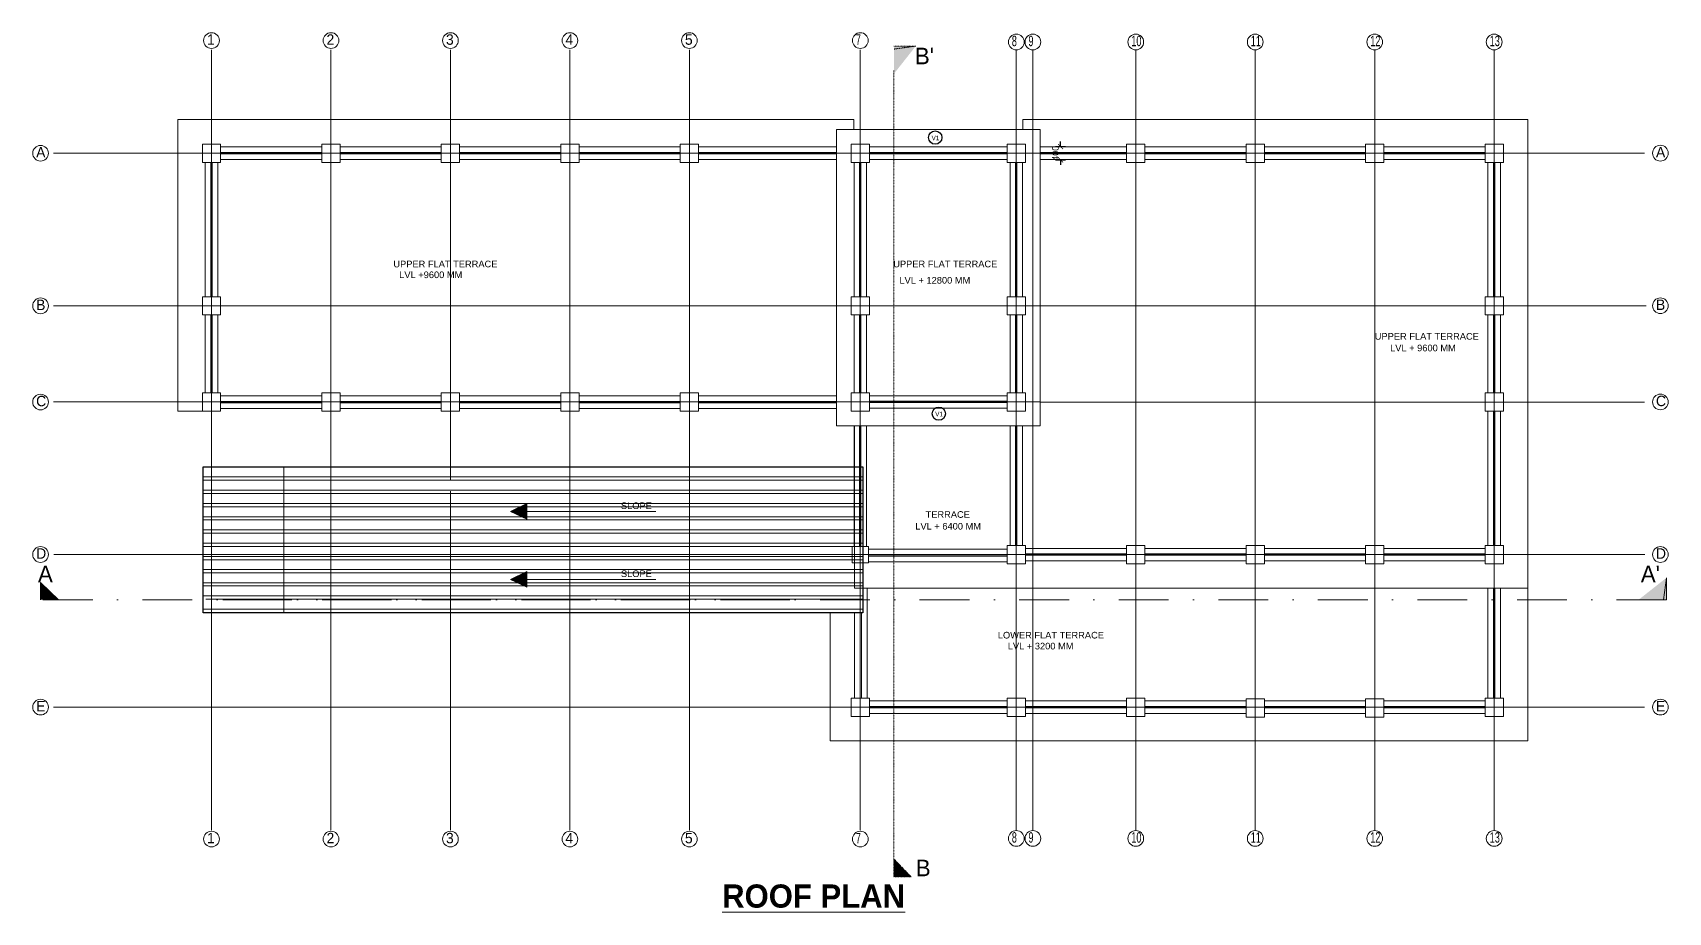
# Model space of a CAD drawing. Header units: inches. Extents: x -3071 to 2014935, y -37057 to 549694.
# Drawn here: x 1442912 to 1492195, y 186874 to 213391 of the extents above; entities that cross this region are included whole.
import ezdxf
from ezdxf.enums import TextEntityAlignment as Align

# ---------------------------------------------------------------- set-up
doc = ezdxf.new("R2010")
doc.units = ezdxf.units.IN
doc.header["$MEASUREMENT"] = 0
for name, pattern in [('ACAD_ISO08W100', [36, 24, -3, 6, -3]), ('DASHDOT', [1, 0.5, -0.25, 0, -0.25]), ('DASHDOT2', [12.7, 6.35, -3.175, 0, -3.175]), ('DASHED', [0.75, 0.5, -0.25])]:
    doc.linetypes.add(name, pattern=pattern)
for name, color, linetype, lineweight in [('001-Archi-Opening Tags', 14, 'Continuous', 25), ('A 0.13 DIM', 6, 'Continuous', 13), ('A 0.13 Text', 6, 'Continuous', 13), ('A 0.13parapet partition', 230, 'Continuous', 13), ('A 0.9 RAILING', 100, 'Continuous', 9), ('cen', 50, 'ACAD_ISO08W100', 5), ('DIM', 161, 'Continuous', 15), ('dotted line', 1, 'DASHED', 9), ('Grid Tag', 6, 'Continuous', 20), ('section', 6, 'DASHDOT2', 20), ('text', 7, 'Continuous', 25)]:
    doc.layers.add(name, color=color, linetype=linetype, lineweight=lineweight)
doc.styles.add('AERIAL', font='arial.ttf', dxfattribs={"height": 10})
doc.styles.add('Archi 100', font='GOTHIC.TTF', dxfattribs={"height": 200})
doc.styles.add('CG', font='GOTHIC.TTF', dxfattribs={"height": 40})
doc.styles.get("Standard").update_dxf_attribs({"font": 'GOTHIC.TTF'})
doc.dimstyles.new('Archi 100', dxfattribs={"dimtxt": 200, "dimasz": 150, "dimexe": 150, "dimexo": 300, "dimgap": 50, "dimtad": 1, "dimdec": 0, "dimrnd": 5, "dimzin": 0, "dimdsep": 46, "dimtxsty": 'Archi 100', "dimblk": 'ARCHTICK', "dimcen": 0.09, "dimdle": 150, "dimclrd": 256, "dimclre": 256, "dimclrt": 256, "dimadec": 0, "dimazin": 0, "dimtfac": 1, "dimtdec": 0, "dimtix": 1, "dimtofl": 0, "dimtmove": 0, "dimatfit": 3, "dimfxl": 150, "dimfxlon": 1, "dimtolj": 1, "dimtzin": 0, "dimlwd": -1, "dimlwe": -1, "dimarcsym": 0})

# ---------------------------------------------------------------- blocks, each defined once
blk = doc.blocks.new('window tag')
blk.add_circle((0, 0), 200)
at = {"style": 'Archi 100'}
blk.add_attdef('SYMBOL', text='', height=200, dxfattribs=at).set_placement((8, -10.5), align=Align.MIDDLE_CENTER)
at = {"style": 'Archi 100', "flags": 1}
for tag, p in [('WIDTH', (15, 174.5)), ('HEIGHT', (-4.5, -348.5))]:
    blk.add_attdef(tag, p, '', height=200, dxfattribs=at)
blk = doc.blocks.new('grid')
at = {"layer": 'Grid Tag', "linetype": 'Continuous', "ltscale": 30}
blk.add_circle((51, 48), 264, dxfattribs=at)
blk.add_attdef('GRID', (-143, -93), '', height=200)
blk = doc.blocks.new('_ArchTick')
at = {"color": 0, "linetype": 'ByBlock', "const_width": 0.15}
blk.add_lwpolyline([(-0.5, -0.5), (0.5, 0.5)], dxfattribs=at)
blk = doc.blocks.new('*D2097')
at = {"transparency": 16777216}
for p, q in [((1473735, 209956), (1474035, 209956)), ((1473885, 209956), (1473885, 210106)), ((1473735, 209556), (1474035, 209556)), ((1473885, 209556), (1473885, 209406))]:
    blk.add_line(p, q, dxfattribs=at)
at = {"layer": 'Defpoints', "color": 0, "transparency": 16777216}
for p in [(1472749, 209956), (1472749, 209556), (1473885, 209556)]:
    blk.add_point(p, dxfattribs=at)
at = {"transparency": 16777216, "xscale": 150, "yscale": 150, "zscale": 150}
for p, rotation in [((1473885, 209956), 270), ((1473885, 209556), 90)]:
    blk.add_blockref('_ArchTick', p, dxfattribs=dict(at, rotation=rotation))
at = {"transparency": 16777216, "insert": (1473730, 209756), "char_height": 200, "attachment_point": 5, "rotation": 90, "style": 'Archi 100'}
blk.add_mtext('\\A1;400', dxfattribs=at)

msp = doc.modelspace()

# ---------------------------------------------------------------- hatches: boundary and pattern name
at = {"layer": 'A 0.13 DIM', "linetype": 'Continuous'}
for points in [[(1443148.33, 196820.27), (1443148.33, 196297.92), (1443691.93, 196297.92)], [(1492137.82, 196957.02), (1491302.72, 196297.92), (1492137.82, 196297.92)]]:
    msp.add_hatch(color=256, dxfattribs=at).paths.add_polyline_path(points)
at = {"layer": 'dotted line', "linetype": 'Continuous', "ltscale": 1000}
for points in [[(1457804.72, 199100.99), (1457804.72, 199200.99), (1457599.01, 199100.99)], [(1457804.72, 199100.99), (1457599.01, 199100.99), (1457310.83, 198960.9), (1457639.79, 198800.99), (1457804.72, 198800.99), (1457804.72, 198960.9)], [(1457639.79, 198800.99), (1457804.72, 198720.81), (1457804.72, 198800.99)], [(1457804.72, 197151.51), (1457599.01, 197051.51), (1457804.72, 197051.51)], [(1457804.72, 197051.51), (1457599.01, 197051.51), (1457310.83, 196911.43), (1457639.79, 196751.51), (1457804.72, 196751.51), (1457804.72, 196911.43)], [(1457804.72, 196751.51), (1457639.79, 196751.51), (1457804.72, 196671.34)]]:
    msp.add_hatch(color=256, dxfattribs=at).paths.add_polyline_path(points)
at = {"layer": 'section'}
for points in [[(1469520.95, 212986.78), (1468861.85, 212151.69), (1468861.85, 212986.78)], [(1469384.2, 187940.05), (1468861.85, 187940.05), (1468861.85, 188483.65)]]:
    msp.add_hatch(color=256, dxfattribs=at).paths.add_polyline_path(points)

# ---------------------------------------------------------------- linework, layer by layer
msp.add_lwpolyline([(1448052.36, 200300.99), (1467924.6, 200300.99), (1467924.6, 195900.99), (1448052.36, 195900.99)], close=True)
at = {"layer": 'A 0.13 DIM', "linetype": 'Continuous'}
for p, q in [((1443148.33, 196297.92), (1443148.33, 196820.27)), ((1443148.33, 196820.27), (1443691.93, 196297.92)), ((1492137.82, 196957.02), (1492046.87, 196297.92)), ((1492137.82, 196297.92), (1492137.82, 196957.02))]:
    msp.add_line(p, q, dxfattribs=at)
at = {"layer": 'A 0.13 DIM', "linetype": 'DASHDOT', "ltscale": 3000}
for p, q in [((1465720.66, 196297.92), (1443148.33, 196297.92)), ((1492137.82, 196297.92), (1448052.36, 196297.92))]:
    msp.add_line(p, q, dxfattribs=at)
at = {"layer": 'A 0.13parapet partition'}
for p, q in [((1467659.45, 197906.28), (1467659.45, 201540.99)), ((1468039.45, 197906.28), (1468039.45, 201540.99)), ((1467599.45, 197770.99), (1467599.45, 197770.99)), ((1472274.45, 197821.23), (1468099.45, 197821.28)), ((1467599.45, 197540.99), (1467599.45, 197540.99)), ((1472274.45, 197441.23), (1468099.45, 197441.28))]:
    msp.add_line(p, q, dxfattribs=at)
at = {"layer": 'A 0.13parapet partition', "ltscale": 20}
for points in [[(1448024.45, 209480.99), (1448574.45, 209480.99), (1448574.45, 210030.99), (1448024.45, 210030.99)], [(1451624.45, 209480.99), (1452174.45, 209480.99), (1452174.45, 210030.99), (1451624.45, 210030.99)], [(1455224.45, 209480.99), (1455774.45, 209480.99), (1455774.45, 210030.99), (1455224.45, 210030.99)], [(1458824.45, 209480.99), (1459374.45, 209480.99), (1459374.45, 210030.99), (1458824.45, 210030.99)], [(1462424.45, 209480.99), (1462974.45, 209480.99), (1462974.45, 210030.99), (1462424.45, 210030.99)], [(1467574.45, 209480.99), (1468124.45, 209480.99), (1468124.45, 210030.99), (1467574.45, 210030.99)], [(1472274.45, 209480.99), (1472824.45, 209480.99), (1472824.45, 210030.99), (1472274.45, 210030.99)], [(1475874.45, 209480.99), (1476424.45, 209480.99), (1476424.45, 210030.99), (1475874.45, 210030.99)], [(1479474.45, 209480.99), (1480024.45, 209480.99), (1480024.45, 210030.99), (1479474.45, 210030.99)], [(1483074.45, 209480.99), (1483624.45, 209480.99), (1483624.45, 210030.99), (1483074.45, 210030.99)], [(1486674.45, 209480.99), (1487224.45, 209480.99), (1487224.45, 210030.99), (1486674.45, 210030.99)], [(1448024.45, 204880.99), (1448574.45, 204880.99), (1448574.45, 205430.99), (1448024.45, 205430.99)], [(1467574.45, 204880.99), (1468124.45, 204880.99), (1468124.45, 205430.99), (1467574.45, 205430.99)], [(1472274.45, 204880.99), (1472824.45, 204880.99), (1472824.45, 205430.99), (1472274.45, 205430.99)], [(1486674.45, 204880.99), (1487224.45, 204880.99), (1487224.45, 205430.99), (1486674.45, 205430.99)], [(1448024.45, 201980.99), (1448574.45, 201980.99), (1448574.45, 202530.99), (1448024.45, 202530.99)], [(1451624.45, 201980.99), (1452174.45, 201980.99), (1452174.45, 202530.99), (1451624.45, 202530.99)], [(1455224.45, 201980.99), (1455774.45, 201980.99), (1455774.45, 202530.99), (1455224.45, 202530.99)], [(1458824.45, 201980.99), (1459374.45, 201980.99), (1459374.45, 202530.99), (1458824.45, 202530.99)], [(1462424.45, 201980.99), (1462974.45, 201980.99), (1462974.45, 202530.99), (1462424.45, 202530.99)], [(1467574.45, 201980.99), (1468124.45, 201980.99), (1468124.45, 202530.99), (1467574.45, 202530.99)], [(1472274.45, 201980.99), (1472824.45, 201980.99), (1472824.45, 202530.99), (1472274.45, 202530.99)], [(1486674.45, 201980.99), (1487224.45, 201980.99), (1487224.45, 202530.99), (1486674.45, 202530.99)], [(1472274.45, 197380.99), (1472824.45, 197380.99), (1472824.45, 197930.99), (1472274.45, 197930.99)], [(1475874.45, 197380.99), (1476424.45, 197380.99), (1476424.45, 197930.99), (1475874.45, 197930.99)], [(1479474.45, 197380.99), (1480024.45, 197380.99), (1480024.45, 197930.99), (1479474.45, 197930.99)], [(1483074.45, 197380.99), (1483624.45, 197380.99), (1483624.45, 197930.99), (1483074.45, 197930.99)], [(1486674.45, 197380.99), (1487224.45, 197380.99), (1487224.45, 197930.99), (1486674.45, 197930.99)]]:
    msp.add_lwpolyline(points, close=True, dxfattribs=at)
at = {"layer": 'A 0.13parapet partition'}
for points in [[(1448574.45, 209945.99), (1451624.45, 209945.99), (1451624.45, 209565.99), (1448574.45, 209565.99)], [(1452174.45, 209945.99), (1455224.45, 209945.99), (1455224.45, 209565.99), (1452174.45, 209565.99)], [(1455774.45, 209945.99), (1458824.45, 209945.99), (1458824.45, 209565.99), (1455774.45, 209565.99)], [(1459374.45, 209945.99), (1462424.45, 209945.99), (1462424.45, 209565.99), (1459374.45, 209565.99)], [(1476424.45, 209945.99), (1479474.45, 209945.99), (1479474.45, 209565.99), (1476424.45, 209565.99)], [(1480024.45, 209945.99), (1483074.45, 209945.99), (1483074.45, 209565.99), (1480024.45, 209565.99)], [(1483624.45, 209945.99), (1486674.45, 209945.99), (1486674.45, 209565.99), (1483624.45, 209565.99)], [(1448109.45, 209480.99), (1448489.45, 209480.99), (1448489.45, 205430.99), (1448109.45, 205430.99)], [(1486759.45, 209480.99), (1487139.45, 209480.99), (1487139.45, 205430.99), (1486759.45, 205430.99)], [(1448109.45, 204880.99), (1448489.45, 204880.99), (1448489.45, 202530.99), (1448109.45, 202530.99)], [(1486759.45, 204880.99), (1487139.45, 204880.99), (1487139.45, 202530.99), (1486759.45, 202530.99)], [(1448574.45, 202445.99), (1451624.45, 202445.99), (1451624.45, 202065.99), (1448574.45, 202065.99)], [(1452174.45, 202445.99), (1455224.45, 202445.99), (1455224.45, 202065.99), (1452174.45, 202065.99)], [(1455774.45, 202445.99), (1458824.45, 202445.99), (1458824.45, 202065.99), (1455774.45, 202065.99)], [(1459374.45, 202445.99), (1462424.45, 202445.99), (1462424.45, 202065.99), (1459374.45, 202065.99)], [(1486759.45, 201980.99), (1487139.45, 201980.99), (1487139.45, 197930.99), (1486759.45, 197930.99)], [(1467599.45, 197406.28), (1468099.45, 197406.28), (1468099.45, 197906.28), (1467599.45, 197906.28)], [(1472824.45, 197845.99), (1475874.45, 197845.99), (1475874.45, 197465.99), (1472824.45, 197465.99)], [(1476424.45, 197845.99), (1479474.45, 197845.99), (1479474.45, 197465.99), (1476424.45, 197465.99)], [(1480024.45, 197845.99), (1483074.45, 197845.99), (1483074.45, 197465.99), (1480024.45, 197465.99)], [(1483624.45, 197845.99), (1486674.45, 197845.99), (1486674.45, 197465.99), (1483624.45, 197465.99)]]:
    msp.add_lwpolyline(points, close=True, dxfattribs=at)
for points in [[(1467134.45, 209565.99), (1462974.45, 209565.99), (1462974.45, 209945.99), (1467134.45, 209945.99)], [(1468124.45, 209945.99), (1472274.45, 209945.99), (1472274.45, 209565.99), (1468124.45, 209565.99)], [(1473264.45, 209945.99), (1475874.45, 209945.99), (1475874.45, 209565.99), (1473264.45, 209565.99)], [(1467659.45, 205430.99), (1467659.45, 209480.99), (1468039.45, 209480.99), (1468039.45, 205430.99)], [(1472359.45, 205430.99), (1472359.45, 209480.99), (1472739.45, 209480.99), (1472739.45, 205430.99)], [(1467659.45, 202530.99), (1467659.45, 204880.99), (1468039.45, 204880.99), (1468039.45, 202530.99)], [(1472359.45, 202530.99), (1472359.45, 204880.99), (1472739.45, 204880.99), (1472739.45, 202530.99)], [(1467134.45, 202065.99), (1462974.45, 202065.99), (1462974.45, 202445.99), (1467134.45, 202445.99)], [(1468124.45, 202447.9), (1472274.45, 202447.9), (1472274.45, 202067.9), (1468124.45, 202067.9)], [(1472739.45, 201540.99), (1472739.45, 197930.99), (1472359.45, 197930.99), (1472359.45, 201540.99)]]:
    msp.add_lwpolyline(points, dxfattribs=at)
at = {"layer": 'A 0.9 RAILING', "ltscale": 20}
for points in [[(1448279.45, 205430.99), (1448279.45, 209480.99), (1448319.45, 209480.99), (1448319.45, 205430.99)], [(1448574.45, 209775.99), (1451624.45, 209775.99), (1451624.45, 209735.99), (1448574.45, 209735.99)], [(1452174.45, 209775.99), (1455224.45, 209775.99), (1455224.45, 209735.99), (1452174.45, 209735.99)], [(1455774.45, 209775.99), (1458824.45, 209775.99), (1458824.45, 209735.99), (1455774.45, 209735.99)], [(1459374.45, 209775.99), (1462424.45, 209775.99), (1462424.45, 209735.99), (1459374.45, 209735.99)], [(1476424.45, 209775.99), (1479474.45, 209775.99), (1479474.45, 209735.99), (1476424.45, 209735.99)], [(1480024.45, 209775.99), (1483074.45, 209775.99), (1483074.45, 209735.99), (1480024.45, 209735.99)], [(1483624.45, 209775.99), (1486674.45, 209775.99), (1486674.45, 209735.99), (1483624.45, 209735.99)], [(1486929.45, 205430.99), (1486929.45, 209480.99), (1486969.45, 209480.99), (1486969.45, 205430.99)], [(1448279.45, 202530.99), (1448279.45, 204880.99), (1448319.45, 204880.99), (1448319.45, 202530.99)], [(1486929.45, 202530.99), (1486929.45, 204880.99), (1486969.45, 204880.99), (1486969.45, 202530.99)], [(1448574.45, 202275.99), (1451624.45, 202275.99), (1451624.45, 202235.99), (1448574.45, 202235.99)], [(1452174.45, 202275.99), (1455224.45, 202275.99), (1455224.45, 202235.99), (1452174.45, 202235.99)], [(1455774.45, 202275.99), (1458824.45, 202275.99), (1458824.45, 202235.99), (1455774.45, 202235.99)], [(1459374.45, 202275.99), (1462424.45, 202275.99), (1462424.45, 202235.99), (1459374.45, 202235.99)], [(1486929.45, 197930.99), (1486929.45, 201980.99), (1486969.45, 201980.99), (1486969.45, 197930.99)], [(1472274.45, 197611.23), (1472274.45, 197651.23), (1468099.45, 197651.28), (1468099.45, 197611.28)], [(1472824.45, 197675.99), (1475874.45, 197675.99), (1475874.45, 197635.99), (1472824.45, 197635.99)], [(1476424.45, 197675.99), (1479474.45, 197675.99), (1479474.45, 197635.99), (1476424.45, 197635.99)], [(1480024.45, 197675.99), (1483074.45, 197675.99), (1483074.45, 197635.99), (1480024.45, 197635.99)], [(1483624.45, 197675.99), (1486674.45, 197675.99), (1486674.45, 197635.99), (1483624.45, 197635.99)]]:
    msp.add_lwpolyline(points, close=True, dxfattribs=at)
for points in [[(1467134.45, 209735.99), (1462974.45, 209735.99), (1462974.45, 209775.99), (1467134.45, 209775.99)], [(1467829.45, 205430.99), (1467829.45, 209480.99), (1467869.45, 209480.99), (1467869.45, 205430.99)], [(1468124.45, 209775.99), (1472274.45, 209775.99), (1472274.45, 209735.99), (1468124.45, 209735.99)], [(1472529.45, 205430.99), (1472529.45, 209480.99), (1472569.45, 209480.99), (1472569.45, 205430.99)], [(1473264.45, 209775.99), (1475874.45, 209775.99), (1475874.45, 209735.99), (1473264.45, 209735.99)], [(1467829.45, 202530.99), (1467829.45, 204880.99), (1467869.45, 204880.99), (1467869.45, 202530.99)], [(1472529.45, 202530.99), (1472529.45, 204880.99), (1472569.45, 204880.99), (1472569.45, 202530.99)], [(1467134.45, 202235.99), (1462974.45, 202235.99), (1462974.45, 202275.99), (1467134.45, 202275.99)], [(1467574.45, 202275.99), (1467574.45, 202235.99)], [(1468124.45, 202277.9), (1472274.45, 202277.9), (1472274.45, 202237.9), (1468124.45, 202237.9)], [(1467829.45, 201540.99), (1467829.45, 197906.28), (1467869.45, 197906.28), (1467869.45, 201540.99)], [(1472569.45, 201540.99), (1472569.45, 197930.99), (1472529.45, 197930.99), (1472529.45, 201540.99)]]:
    msp.add_lwpolyline(points, dxfattribs=at)
at = {"layer": 'cen', "ltscale": 2}
for p, q in [((1448299.45, 212870.99), (1448299.45, 189342.35)), ((1451899.45, 212870.99), (1451899.45, 189342.35)), ((1455499.45, 212870.99), (1455499.45, 199905.99)), ((1459099.45, 212870.99), (1459099.45, 189342.35)), ((1462699.45, 212870.99), (1462699.45, 189342.35)), ((1467849.45, 212870.99), (1467849.45, 189342.35)), ((1472549.45, 212870.99), (1472549.45, 189342.35)), ((1473049.45, 212870.99), (1473049.45, 189342.35)), ((1476149.45, 212870.99), (1476149.45, 189342.35)), ((1479749.45, 212870.99), (1479749.45, 189342.35)), ((1483349.45, 212870.99), (1483349.45, 189342.35)), ((1486949.45, 212870.99), (1486949.45, 189342.35)), ((1473264.45, 209755.99), (1443540.63, 209755.99)), ((1491481.41, 209755.99), (1473264.45, 209755.99)), ((1491530.58, 205155.99), (1443540.63, 205155.99)), ((1473264.45, 202259.88), (1443540.83, 202259.88)), ((1491480.58, 202255.99), (1473264.45, 202257.46)), ((1455499.45, 199565.99), (1455499.45, 189342.35)), ((1491491.63, 197655.99), (1443540.63, 197655.99)), ((1491480.6, 193055.99), (1443540.63, 193055.99))]:
    msp.add_line(p, q, dxfattribs=at)
at = {"layer": 'DIM', "ltscale": 20}
for p, q in [((1448052.36, 200300.99), (1466687.37, 200300.99)), ((1450477.36, 200300.99), (1450477.36, 195904.95)), ((1448052.36, 200000.99), (1467924.6, 200000.99)), ((1448052.36, 199900.99), (1467924.6, 199900.99)), ((1448052.36, 199600.99), (1467924.6, 199600.99)), ((1448052.36, 199500.99), (1467924.6, 199500.99)), ((1448052.36, 199200.99), (1467924.6, 199200.99)), ((1448052.36, 199100.99), (1467924.6, 199100.99)), ((1448052.36, 198800.99), (1467924.6, 198800.99)), ((1448052.36, 198700.99), (1467924.6, 198700.99)), ((1448052.36, 198400.99), (1467924.6, 198400.99)), ((1448052.36, 198300.99), (1467924.6, 198300.99)), ((1448052.36, 198000.99), (1467924.6, 198000.99)), ((1448052.36, 197900.99), (1467924.6, 197900.99)), ((1448052.36, 197600.99), (1467924.6, 197600.99)), ((1448052.36, 197500.99), (1467924.6, 197500.99)), ((1448052.36, 197211), (1467924.6, 197211)), ((1448052.36, 197111), (1467924.6, 197111)), ((1448052.36, 196811), (1467924.6, 196811)), ((1448052.36, 196711), (1467924.6, 196711)), ((1448052.36, 196411), (1467924.6, 196411)), ((1448127.36, 196311), (1467924.6, 196311)), ((1448052.36, 196011), (1467924.6, 196011)), ((1448127.36, 195911), (1467924.6, 195911))]:
    msp.add_line(p, q, dxfattribs=at)
at = {"layer": 'DIM'}
for p, q in [((1468054.45, 193330.99), (1468054.45, 196640.99)), ((1486759.45, 196640.99), (1486759.45, 193330.99)), ((1487139.45, 196640.99), (1487139.45, 193330.99)), ((1487964.45, 196640.99), (1487964.45, 192040.99)), ((1466939.45, 195900.99), (1466939.45, 192040.99)), ((1467674.45, 193330.99), (1467674.45, 195900.99)), ((1472274.45, 193245.94), (1468124.45, 193245.99)), ((1475874.45, 193245.99), (1472824.45, 193245.99)), ((1479474.45, 193245.99), (1476424.45, 193245.99)), ((1483074.45, 193245.99), (1480024.45, 193245.99)), ((1486674.45, 193245.99), (1483624.45, 193245.99)), ((1472274.45, 192865.94), (1468124.45, 192865.99)), ((1475874.45, 192865.99), (1472824.45, 192865.99)), ((1479474.45, 192865.99), (1476424.45, 192865.99)), ((1483074.45, 192865.99), (1480024.45, 192865.99)), ((1486674.45, 192865.99), (1483624.45, 192865.99)), ((1466939.45, 192040.99), (1487964.45, 192040.99))]:
    msp.add_line(p, q, dxfattribs=at)
at = {"layer": 'DIM', "ltscale": 20}
msp.add_lwpolyline([(1448052.36, 196351), (1448052.36, 200300.99), (1466687.37, 200300.99)], dxfattribs=at)
at = {"layer": 'DIM'}
for points in [[(1472569.45, 197380.99), (1472529.45, 197380.99)], [(1467844.45, 195900.99), (1467844.45, 193330.99), (1467884.45, 193330.99), (1467884.45, 195900.99)], [(1479474.45, 193075.99), (1476424.45, 193075.99), (1476424.45, 193035.99), (1479474.45, 193035.99)], [(1483074.45, 193075.99), (1480024.45, 193075.99)], [(1480024.45, 193035.99), (1483074.45, 193035.99)], [(1483624.45, 193035.99), (1486674.45, 193035.99), (1486674.45, 193075.99), (1483624.45, 193075.99)]]:
    msp.add_lwpolyline(points, dxfattribs=at)
for points in [[(1486929.45, 193330.99), (1486969.45, 193330.99), (1486969.45, 196640.99), (1486929.45, 196640.99)], [(1467574.45, 192780.99), (1468124.45, 192780.99), (1468124.45, 193330.99), (1467574.45, 193330.99)], [(1472274.45, 192780.99), (1472824.45, 192780.99), (1472824.45, 193330.99), (1472274.45, 193330.99)], [(1475874.45, 192780.99), (1476424.45, 192780.99), (1476424.45, 193330.99), (1475874.45, 193330.99)], [(1479474.45, 192760.99), (1480024.45, 192760.99), (1480024.45, 193310.99), (1479474.45, 193310.99)], [(1483074.45, 192760.99), (1483624.45, 192760.99), (1483624.45, 193310.99), (1483074.45, 193310.99)], [(1486674.45, 192780.99), (1487224.45, 192780.99), (1487224.45, 193330.99), (1486674.45, 193330.99)], [(1472274.45, 193035.94), (1472274.45, 193075.94), (1468124.45, 193075.99), (1468124.45, 193035.99)], [(1475874.45, 193035.99), (1475874.45, 193075.99), (1472824.45, 193075.99), (1472824.45, 193035.99)]]:
    msp.add_lwpolyline(points, close=True, dxfattribs=at)
at = {"layer": 'dotted line', "linetype": 'Continuous', "ltscale": 1000}
for p, q in [((1447284.45, 210770.99), (1447284.45, 201980.98)), ((1467649.45, 210770.99), (1447284.45, 210770.99)), ((1467134.45, 210470.99), (1467134.45, 201540.99)), ((1473264.45, 210470.99), (1467134.45, 210470.99)), ((1467649.45, 210470.99), (1467649.45, 210770.99)), ((1472749.45, 210470.99), (1472749.45, 210770.99)), ((1487964.45, 210770.99), (1472749.45, 210770.99)), ((1473264.45, 201540.99), (1473264.45, 210470.99)), ((1487964.45, 210770.99), (1487964.45, 196640.99)), ((1447284.45, 201980.99), (1448499.45, 201980.99)), ((1448499.45, 201980.99), (1448499.45, 201980.99)), ((1473264.45, 201540.99), (1467134.45, 201540.99)), ((1467674.45, 201540.99), (1467674.45, 196640.99)), ((1457804.72, 199200.99), (1457310.83, 198960.9)), ((1457804.72, 198960.9), (1457804.72, 199200.99)), ((1457804.72, 198720.81), (1457310.83, 198960.9)), ((1461690.01, 198960.9), (1457804.72, 198960.9)), ((1457804.72, 198960.9), (1457804.72, 198720.81)), ((1457804.72, 197151.51), (1457310.83, 196911.43)), ((1457804.72, 196911.43), (1457804.72, 197151.51)), ((1457804.72, 196671.34), (1457310.83, 196911.43)), ((1461690.01, 196911.43), (1457804.72, 196911.43)), ((1457804.72, 196911.43), (1457804.72, 196671.34)), ((1467674.45, 196640.99), (1487964.45, 196640.99))]:
    msp.add_line(p, q, dxfattribs=at)
at = {"layer": 'section'}
for p, q in [((1468861.85, 212986.78), (1469520.95, 212986.78)), ((1469520.95, 212986.78), (1468861.85, 212895.83)), ((1468861.85, 212246.89), (1468861.85, 187940.05)), ((1469384.2, 187940.05), (1468861.85, 188483.65)), ((1468861.85, 187940.05), (1469384.2, 187940.05))]:
    msp.add_line(p, q, dxfattribs=at)

# ---------------------------------------------------------------- block references
ref = msp.add_blockref('grid', (1448253.22, 213110.2), dxfattribs=dict(xscale=0.8987445155798923, yscale=0.8987445155798923, zscale=0.8987445155798923))
ref.add_attrib('GRID', '1', (1448164.68, 213026.42), dxfattribs={"height": 314.56})
ref = msp.add_blockref('grid', (1451853.22, 213110.2), dxfattribs=dict(xscale=0.8987445155798923, yscale=0.8987445155798923, zscale=0.8987445155798923))
ref.add_attrib('GRID', '2', (1451764.68, 213026.42), dxfattribs={"height": 314.56})
ref = msp.add_blockref('grid', (1455453.22, 213110.2), dxfattribs=dict(xscale=0.8987445155798923, yscale=0.8987445155798923, zscale=0.8987445155798923))
ref.add_attrib('GRID', '3', (1455364.68, 213026.42), dxfattribs={"height": 314.56})
ref = msp.add_blockref('grid', (1459053.22, 213110.2), dxfattribs=dict(xscale=0.8987445155798923, yscale=0.8987445155798923, zscale=0.8987445155798923))
ref.add_attrib('GRID', '4', (1458964.68, 213026.42), dxfattribs={"height": 314.56})
ref = msp.add_blockref('grid', (1462653.22, 213110.2), dxfattribs=dict(xscale=0.8987445155798923, yscale=0.8987445155798923, zscale=0.8987445155798923))
ref.add_attrib('GRID', '5', (1462564.68, 213026.42), dxfattribs={"height": 314.56})
ref = msp.add_blockref('grid', (1467803.22, 213110.2), dxfattribs=dict(xscale=0.8987445155798923, yscale=0.8987445155798923, zscale=0.8987445155798923))
ref.add_attrib('GRID', '7', (1467714.69, 213026.42), dxfattribs={"height": 314.56, "width": 0.65})
ref = msp.add_blockref('grid', (1472503.22, 213068.14), dxfattribs=dict(xscale=0.8987445155798923, yscale=0.8987445155798923, zscale=0.8987445155798923))
ref.add_attrib('GRID', '8', (1472414.69, 212984.35), dxfattribs={"height": 314.56, "width": 0.65})
ref = msp.add_blockref('grid', (1473003.22, 213068.14), dxfattribs=dict(xscale=0.8987445155798923, yscale=0.8987445155798923, zscale=0.8987445155798923))
ref.add_attrib('GRID', '9', (1472914.69, 212984.35), dxfattribs={"height": 314.56, "width": 0.65})
ref = msp.add_blockref('grid', (1476103.22, 213068.14), dxfattribs=dict(xscale=0.8987445155798923, yscale=0.8987445155798923, zscale=0.8987445155798923))
ref.add_attrib('GRID', '10', (1476014.69, 212984.35), dxfattribs={"height": 314.561, "width": 0.65})
ref = msp.add_blockref('grid', (1479703.22, 213068.14), dxfattribs=dict(xscale=0.8987445155798923, yscale=0.8987445155798923, zscale=0.8987445155798923))
ref.add_attrib('GRID', '11', (1479614.69, 212984.35), dxfattribs={"height": 314.561, "width": 0.65})
ref = msp.add_blockref('grid', (1483303.22, 213068.14), dxfattribs=dict(xscale=0.8987445155798923, yscale=0.8987445155798923, zscale=0.8987445155798923))
ref.add_attrib('GRID', '12', (1483214.69, 212984.35), dxfattribs={"height": 314.561, "width": 0.65})
ref = msp.add_blockref('grid', (1486903.22, 213068.14), dxfattribs=dict(xscale=0.8987445155798923, yscale=0.8987445155798923, zscale=0.8987445155798923))
ref.add_attrib('GRID', '13', (1486814.69, 212984.35), dxfattribs={"height": 314.561, "width": 0.65})
ref = msp.add_blockref('grid', (1443103.13, 209712.88), dxfattribs=dict(xscale=0.8987445155798923, yscale=0.8987445155798923, zscale=0.8987445155798923))
ref.add_attrib('GRID', 'A', (1443014.59, 209629.1), dxfattribs={"height": 314.56})
ref = msp.add_blockref('grid', (1491910.99, 209716.29), dxfattribs=dict(xscale=0.8987445155798923, yscale=0.8987445155798923, zscale=0.8987445155798923))
ref.add_attrib('GRID', 'A', (1491822.45, 209632.51), dxfattribs={"height": 314.56})
ref = msp.add_blockref('grid', (1443103.13, 205112.88), dxfattribs=dict(xscale=0.8987445155798923, yscale=0.8987445155798923, zscale=0.8987445155798923))
ref.add_attrib('GRID', 'B', (1443014.59, 205029.1), dxfattribs={"height": 314.56})
ref = msp.add_blockref('grid', (1491910.99, 205116.29), dxfattribs=dict(xscale=0.8987445155798923, yscale=0.8987445155798923, zscale=0.8987445155798923))
ref.add_attrib('GRID', 'B', (1491822.45, 205032.51), dxfattribs={"height": 314.56})
ref = msp.add_blockref('grid', (1443103.13, 202212.88), dxfattribs=dict(xscale=0.8987445155798923, yscale=0.8987445155798923, zscale=0.8987445155798923))
ref.add_attrib('GRID', 'C', (1443014.59, 202129.1), dxfattribs={"height": 314.56})
ref = msp.add_blockref('grid', (1491910.99, 202216.29), dxfattribs=dict(xscale=0.8987445155798923, yscale=0.8987445155798923, zscale=0.8987445155798923))
ref.add_attrib('GRID', 'C', (1491822.45, 202132.51), dxfattribs={"height": 314.56})
ref = msp.add_blockref('grid', (1443103.33, 197616.78), dxfattribs=dict(xscale=0.8987445155798923, yscale=0.8987445155798923, zscale=0.8987445155798923))
ref.add_attrib('GRID', 'D', (1443014.79, 197532.99), dxfattribs={"height": 314.56})
ref = msp.add_blockref('grid', (1491910.99, 197616.29), dxfattribs=dict(xscale=0.8987445155798923, yscale=0.8987445155798923, zscale=0.8987445155798923))
ref.add_attrib('GRID', 'D', (1491822.45, 197532.51), dxfattribs={"height": 314.56})
ref = msp.add_blockref('grid', (1443103.33, 193016.78), dxfattribs=dict(xscale=0.8987445155798923, yscale=0.8987445155798923, zscale=0.8987445155798923))
ref.add_attrib('GRID', 'E', (1443014.79, 192932.99), dxfattribs={"height": 314.56})
ref = msp.add_blockref('grid', (1491910.99, 193016.29), dxfattribs=dict(xscale=0.8987445155798923, yscale=0.8987445155798923, zscale=0.8987445155798923))
ref.add_attrib('GRID', 'E', (1491822.45, 192932.51), dxfattribs={"height": 314.56})
ref = msp.add_blockref('grid', (1448253.22, 189038.61), dxfattribs=dict(xscale=0.8987445155798923, yscale=0.8987445155798923, zscale=0.8987445155798923))
ref.add_attrib('GRID', '1', (1448164.68, 188954.83), dxfattribs={"height": 314.56})
ref = msp.add_blockref('grid', (1451853.22, 189038.61), dxfattribs=dict(xscale=0.8987445155798923, yscale=0.8987445155798923, zscale=0.8987445155798923))
ref.add_attrib('GRID', '2', (1451764.68, 188954.83), dxfattribs={"height": 314.56})
ref = msp.add_blockref('grid', (1455453.22, 189038.61), dxfattribs=dict(xscale=0.8987445155798923, yscale=0.8987445155798923, zscale=0.8987445155798923))
ref.add_attrib('GRID', '3', (1455364.68, 188954.83), dxfattribs={"height": 314.56})
ref = msp.add_blockref('grid', (1459053.22, 189038.61), dxfattribs=dict(xscale=0.8987445155798923, yscale=0.8987445155798923, zscale=0.8987445155798923))
ref.add_attrib('GRID', '4', (1458964.68, 188954.83), dxfattribs={"height": 314.56})
ref = msp.add_blockref('grid', (1462653.22, 189038.61), dxfattribs=dict(xscale=0.8987445155798923, yscale=0.8987445155798923, zscale=0.8987445155798923))
ref.add_attrib('GRID', '5', (1462564.68, 188954.83), dxfattribs={"height": 314.56})
ref = msp.add_blockref('grid', (1467803.22, 189038.61), dxfattribs=dict(xscale=0.8987445155798923, yscale=0.8987445155798923, zscale=0.8987445155798923))
ref.add_attrib('GRID', '7', (1467714.69, 188954.83), dxfattribs={"height": 314.56, "width": 0.65})
ref = msp.add_blockref('grid', (1472503.22, 189058.02), dxfattribs=dict(xscale=0.8987445155798923, yscale=0.8987445155798923, zscale=0.8987445155798923))
ref.add_attrib('GRID', '8', (1472414.69, 188974.23), dxfattribs={"height": 314.56, "width": 0.65})
ref = msp.add_blockref('grid', (1473003.22, 189058.02), dxfattribs=dict(xscale=0.8987445155798923, yscale=0.8987445155798923, zscale=0.8987445155798923))
ref.add_attrib('GRID', '9', (1472914.69, 188974.23), dxfattribs={"height": 314.56, "width": 0.65})
ref = msp.add_blockref('grid', (1476103.22, 189058.02), dxfattribs=dict(xscale=0.8987445155798923, yscale=0.8987445155798923, zscale=0.8987445155798923))
ref.add_attrib('GRID', '10', (1476014.69, 188974.23), dxfattribs={"height": 314.561, "width": 0.65})
ref = msp.add_blockref('grid', (1479703.22, 189058.02), dxfattribs=dict(xscale=0.8987445155798923, yscale=0.8987445155798923, zscale=0.8987445155798923))
ref.add_attrib('GRID', '11', (1479614.69, 188974.23), dxfattribs={"height": 314.561, "width": 0.65})
ref = msp.add_blockref('grid', (1483303.22, 189058.02), dxfattribs=dict(xscale=0.8987445155798923, yscale=0.8987445155798923, zscale=0.8987445155798923))
ref.add_attrib('GRID', '12', (1483214.69, 188974.23), dxfattribs={"height": 314.561, "width": 0.65})
ref = msp.add_blockref('grid', (1486903.22, 189058.02), dxfattribs=dict(xscale=0.8987445155798923, yscale=0.8987445155798923, zscale=0.8987445155798923))
ref.add_attrib('GRID', '13', (1486814.69, 188974.23), dxfattribs={"height": 314.561, "width": 0.65})
at = {"layer": '001-Archi-Opening Tags'}
ref = msp.add_blockref('window tag', (1470106.24, 210229.27), dxfattribs=at)
ref.add_attrib('SYMBOL', 'V1', dxfattribs={"layer": '0', "height": 140, "style": 'CG'}).set_placement((1470114.24, 210218.77), align=Align.MIDDLE_CENTER)
ref = msp.add_blockref('window tag', (1470215.36, 201905.95), dxfattribs=at)
ref.add_attrib('SYMBOL', 'V1', dxfattribs={"layer": '0', "height": 140, "style": 'CG'}).set_placement((1470223.36, 201895.45), align=Align.MIDDLE_CENTER)

# ---------------------------------------------------------------- texts
at = {"layer": 'A 0.13 Text', "linetype": 'Continuous', "char_height": 500, "width": 2050.5885, "attachment_point": 5, "style": 'CG'}
for s, insert in [("B'", (1469781.31, 212688.29)), ("A'", (1491654.3, 197073.85))]:
    msp.add_mtext(s, dxfattribs=dict(at, insert=insert))
at = {"layer": 'A 0.13 Text', "insert": (1466441.49, 187359.32), "char_height": 700, "width": 13056.4847, "attachment_point": 5, "style": 'CG'}
msp.add_mtext('{\\fCentury Gothic|b1|i0|c0|p34;\\LROOF PLAN}', dxfattribs=at)
at = {"layer": 'section', "char_height": 500, "width": 2050.5885, "attachment_point": 5, "style": 'CG'}
for s, insert in [('A', (1443293.59, 197073.94)), ('B', (1469745.14, 188211.03))]:
    msp.add_mtext(s, dxfattribs=dict(at, insert=insert))
at = {"layer": 'text', "char_height": 200, "attachment_point": 1, "style": 'AERIAL'}
for s, insert, width in [('UPPER FLAT TERRACE ', (1453779.51, 206517.65), 14192.8258), ('UPPER FLAT TERRACE ', (1468841.78, 206517.65), 14192.8258), ('LVL +9600 MM', (1453955.14, 206192.45), 14192.8258), ('LVL + 12800 MM', (1469027.06, 206027.18), 14192.8258), ('UPPER FLAT TERRACE ', (1483351.17, 204336.7), 14192.8258), ('LVL + 9600 MM', (1483811.75, 203986.32), 14192.8258), ('SLOPE', (1460636.58, 199229.89), 3401.9992), ('LVL + 6400 MM', (1469505.71, 198612.3), 14192.8258), (' TERRACE ', (1469738.63, 198966.47), 14192.8258), ('SLOPE', (1460636.58, 197180.42), 3401.9992), ('LOWER FLAT TERRACE ', (1471992.11, 195328.73), 14192.8258), ('LVL + 3200 MM', (1472292.05, 194999.17), 14192.8258)]:
    msp.add_mtext(s, dxfattribs=dict(at, insert=insert, width=width))

# ---------------------------------------------------------------- dimensions: what is measured, and where the dimension line sits
dim = msp.add_linear_dim(base=(1473885.02, 209555.99), p1=(1472749.45, 209955.99), p2=(1472749.45, 209555.99), angle=90, dimstyle='Archi 100')
dim.commit()
dim.dimension.update_dxf_attribs({"geometry": '*D2097', "text_midpoint": (1473729.99, 209755.99)})

doc.saveas('drawing.dxf')
